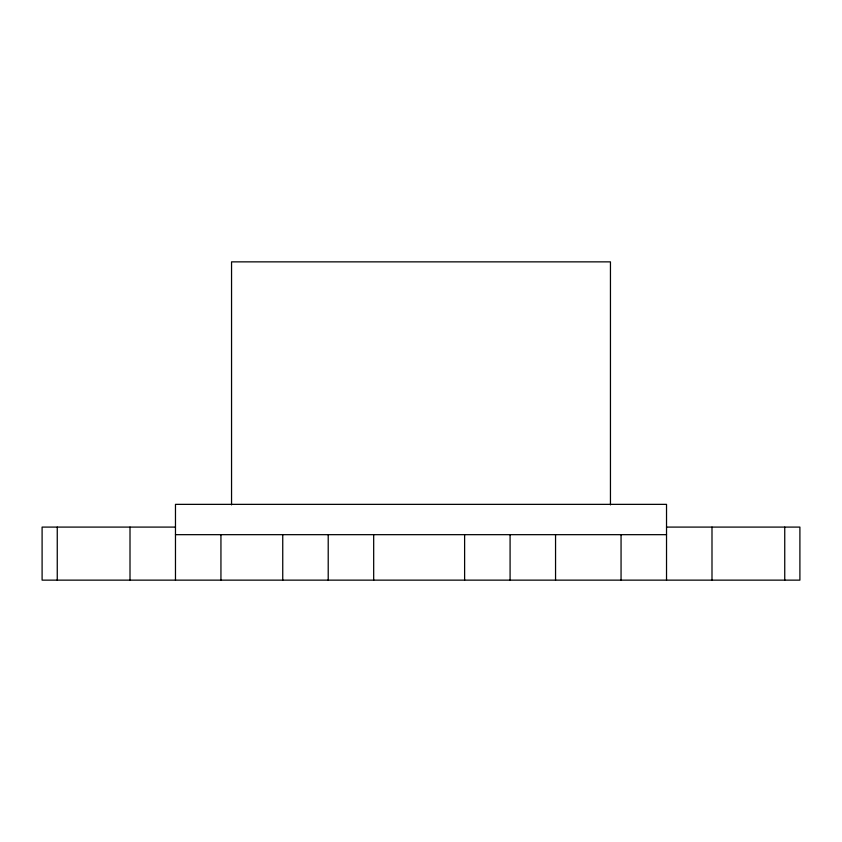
<?xml version="1.0" encoding="UTF-8"?>
<svg xmlns="http://www.w3.org/2000/svg" width="842" height="842" viewBox="0 0 842 842"><rect width="100%" height="100%" fill="white"/><g stroke="black" fill="none" stroke-linecap="round" stroke-linejoin="round"><path stroke-width="1.26" d="M175.473 527.092L42.1 527.092L42.1 580.138L799.9 580.138L799.9 527.092L666.527 527.092M175.473 534.67L666.527 534.67M784.744 527.092L784.744 580.138M711.995 527.092L711.995 580.138M666.527 580.138L666.527 504.358L175.473 504.358L175.473 580.138M621.059 534.67L621.059 580.138M610.45 504.884L610.45 261.862L231.55 261.862L231.55 504.884M555.552 534.67L555.552 580.138M510.084 534.67L510.084 580.138M464.616 534.67L464.616 580.138M373.68 534.67L373.68 580.138M328.212 534.67L328.212 580.138M282.744 534.67L282.744 580.138M220.941 534.67L220.941 580.138M130.005 527.092L130.005 580.138M57.256 527.092L57.256 580.138"/></g></svg>
